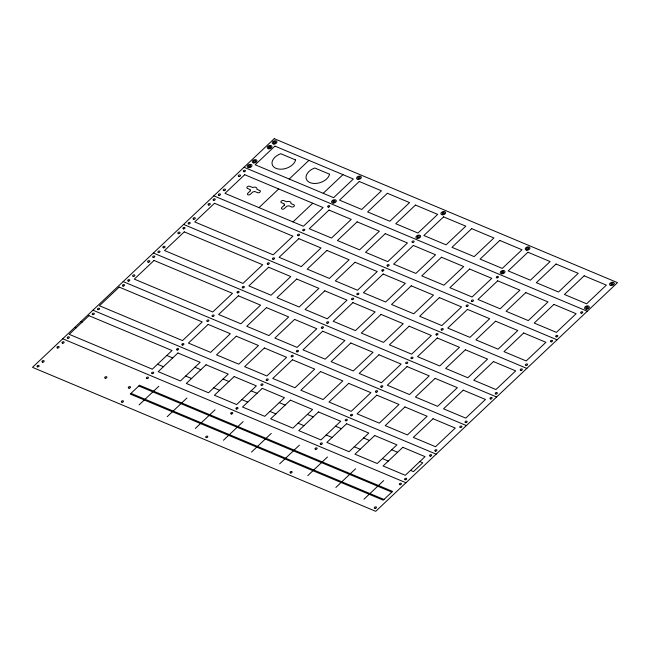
<?xml version="1.0" encoding="UTF-8"?>
<svg xmlns="http://www.w3.org/2000/svg" width="650" height="650" viewBox="0 0 650 650"><rect width="100%" height="100%" fill="white"/><g stroke="black" fill="none" stroke-linecap="round" stroke-linejoin="round"><path stroke-width="0.97" d="M258.984 207.626L278.712 188.971M289.201 179.043L308.937 160.379M293.004 221.894L312.731 203.231M323.221 193.31L342.948 174.647M139.084 404.901L158.819 386.238M167.196 416.691L186.924 398.027M195.309 428.48L215.036 409.817M223.421 440.269L243.149 421.614M251.534 452.067L271.261 433.404M279.646 463.856L299.374 445.193M307.759 475.646L327.486 456.983M335.863 487.435L355.599 468.772M363.976 499.224L383.703 480.569M244.043 167.261L587.283 311.228M213.818 195.845L557.058 339.812M183.601 224.429L526.841 368.396M153.384 253.012L496.616 396.988M123.159 281.604L466.399 425.571M92.942 310.188L436.183 454.155M166.806 355.461L172.713 357.931M194.919 367.25L200.826 369.72M223.031 379.039L228.938 381.517M251.144 390.829L257.051 393.307M279.256 402.618L285.155 405.096M307.369 414.408L313.267 416.886M335.473 426.205L341.38 428.675M363.586 437.994L369.493 440.473M391.698 449.784L397.605 452.262M419.811 461.573L422.76 462.816L413.473 471.599L410.516 470.364M80.828 321.644L82.095 322.173M74.831 327.316L76.099 327.844M157.519 364.244L163.418 366.722M185.632 376.033L191.531 378.511M213.736 387.831L219.643 390.301M241.849 399.62L247.756 402.098M269.961 411.409L275.868 413.887M298.074 423.199L303.981 425.677M326.186 434.988L332.093 437.466M354.299 446.786L360.197 449.256M382.411 458.575L388.31 461.053M62.717 338.772L405.957 482.739M138.791 385.986L391.796 492.107M130.999 393.356L384.004 499.476M274.259 138.678L32.5 367.356L375.741 511.323L617.5 282.644L274.259 138.678M88.961 315.681L69.233 334.336L152.303 369.184L172.031 350.521L88.961 315.681M119.178 287.089L99.45 305.752L182.52 340.6L202.248 321.937L119.178 287.089M154.042 260.455L134.306 279.118L212.737 312.008L232.472 293.353L154.042 260.455M184.259 231.871L164.531 250.534L242.962 283.424L262.689 264.769L184.259 231.871M214.476 203.287L194.748 221.943L273.179 254.841L292.906 236.178L214.476 203.287M244.701 174.704L224.973 193.359L303.396 226.257L323.131 207.594L244.701 174.704M274.918 146.112L255.19 164.775L333.621 197.673L353.348 179.01L274.918 146.112M250.412 190.791L247.861 193.204A1.739 1.113 -17.9 0 0 247.999 194.797A1.739 1.113 -17.9 0 0 250.388 194.261L252.939 191.856A3.486 2.226 -17.9 0 0 254.686 191.466L257.554 192.668A1.739 1.113 -17.9 0 0 259.943 192.132A1.739 1.113 -17.9 0 0 259.805 190.539L256.937 189.337A3.486 2.226 -17.9 0 0 252.557 187.501L249.681 186.298A1.739 1.113 -17.9 0 0 247.293 186.826A1.739 1.113 -17.9 0 0 247.439 188.419L250.307 189.621A3.486 2.226 -17.9 0 0 250.412 190.791M284.424 205.059L281.873 207.472A1.739 1.113 -17.9 0 0 282.019 209.064A1.739 1.113 -17.9 0 0 284.408 208.528L286.959 206.123A3.486 2.226 -17.9 0 0 288.706 205.733L291.574 206.936A1.739 1.113 -17.9 0 0 293.963 206.399A1.739 1.113 -17.9 0 0 293.824 204.807L290.948 203.604A3.486 2.226 -17.9 0 0 286.569 201.768L283.701 200.566A1.739 1.113 -17.9 0 0 281.312 201.094A1.739 1.113 -17.9 0 0 281.45 202.686L284.318 203.889A3.486 2.226 -17.9 0 0 284.424 205.059M139.539 385.279L130.252 394.071L383.248 500.183L392.543 491.4L139.539 385.279M177.929 352.999L158.202 371.654L180.407 380.973L200.143 362.31L177.929 352.999M208.154 324.415L188.427 343.07L210.632 352.389L230.36 333.726L208.154 324.415M238.371 295.823L218.644 314.486L240.849 323.806L260.577 305.142L238.371 295.823M268.596 267.239L248.861 285.902L271.074 295.222L290.802 276.559L268.596 267.239M298.813 238.656L279.086 257.319L301.291 266.63L321.019 247.975L298.813 238.656M329.03 210.072L309.303 228.735L331.508 238.046L351.244 219.391L329.03 210.072M359.255 181.488L339.519 200.151L361.733 209.463L381.461 190.799L359.255 181.488M206.042 364.788L186.314 383.451L208.52 392.762L228.248 374.099L206.042 364.788M236.267 336.204L216.531 354.868L238.745 364.179L258.473 345.516L236.267 336.204M266.484 307.621L246.756 326.276L268.962 335.595L288.689 316.932L266.484 307.621M296.701 279.037L276.973 297.692L299.179 307.011L318.914 288.348L296.701 279.037M326.926 250.445L307.198 269.108L329.404 278.428L349.131 259.764L326.926 250.445M357.142 221.861L337.415 240.524L359.621 249.844L379.348 231.181L357.142 221.861M387.368 193.278L367.632 211.941L389.846 221.252L409.573 202.597L387.368 193.278M234.154 376.577L214.427 395.241L236.632 404.552L256.36 385.889L234.154 376.577M264.379 347.994L244.644 366.657L266.849 375.968L286.585 357.305L264.379 347.994M294.596 319.41L274.869 338.073L297.074 347.384L316.802 328.721L294.596 319.41M324.813 290.826L305.086 309.489L327.291 318.801L347.027 300.137L324.813 290.826M355.038 262.243L335.303 280.898L357.516 290.217L377.244 271.554L355.038 262.243M385.255 233.659L365.527 252.314L387.733 261.633L407.461 242.97L385.255 233.659M415.472 205.067L395.744 223.73L417.95 233.049L437.686 214.386L415.472 205.067M262.267 388.367L242.539 407.03L264.745 416.341L284.473 397.686L262.267 388.367M292.484 359.783L272.756 378.446L294.962 387.757L314.697 369.102L292.484 359.783M322.709 331.199L302.973 349.863L325.187 359.174L344.914 340.511L322.709 331.199M352.926 302.616L333.198 321.279L355.404 330.59L375.131 311.927L352.926 302.616M383.151 274.032L363.415 292.695L385.621 302.006L405.356 283.343L383.151 274.032M413.368 245.448L393.64 264.111L415.846 273.423L435.573 254.759L413.368 245.448M443.584 216.864L423.857 235.519L446.062 244.839L465.798 226.176L443.584 216.864M290.379 400.156L270.652 418.819L292.858 428.139L312.585 409.476L290.379 400.156M320.596 371.572L300.869 390.236L323.074 399.555L342.802 380.892L320.596 371.572M350.821 342.989L331.086 361.652L353.299 370.963L373.027 352.308L350.821 342.989M381.038 314.405L361.311 333.068L383.516 342.379L403.244 323.724L381.038 314.405M411.255 285.821L391.527 304.484L413.733 313.796L433.469 295.132L411.255 285.821M441.48 257.238L421.753 275.901L443.958 285.212L463.686 266.549L441.48 257.238M471.697 228.654L451.969 247.317L474.175 256.628L493.902 237.965L471.697 228.654M318.492 411.954L298.756 430.609L320.97 439.928L340.697 421.265L318.492 411.954M348.709 383.37L328.981 402.025L351.187 411.344L370.914 392.681L348.709 383.37M378.926 354.778L359.198 373.441L381.404 382.761L401.139 364.098L378.926 354.778M409.151 326.194L389.423 344.858L411.629 354.177L431.356 335.514L409.151 326.194M439.368 297.611L419.64 316.274L441.846 325.585L461.573 306.93L439.368 297.611M469.593 269.027L449.857 287.69L472.071 297.001L491.798 278.346L469.593 269.027M499.809 240.443L480.082 259.106L502.288 268.418L522.015 249.754L499.809 240.443M346.604 423.743L326.869 442.406L349.074 451.718L368.81 433.054L346.604 423.743M376.821 395.159L357.094 413.822L379.299 423.134L399.027 404.471L376.821 395.159M407.038 366.576L387.311 385.231L409.516 394.55L429.252 375.887L407.038 366.576M437.263 337.992L417.527 356.647L439.741 365.966L459.469 347.303L437.263 337.992M467.48 309.4L447.753 328.063L469.958 337.382L489.686 318.719L467.48 309.4M497.697 280.816L477.969 299.479L500.175 308.799L519.911 290.136L497.697 280.816M527.922 252.232L508.194 270.896L530.4 280.207L550.128 261.552L527.922 252.232M374.709 435.532L354.981 454.196L377.187 463.507L396.923 444.844L374.709 435.532M404.934 406.949L385.206 425.612L407.412 434.923L427.139 416.26L404.934 406.949M435.151 378.365L415.423 397.028L437.629 406.339L457.356 387.676L435.151 378.365M465.376 349.781L445.64 368.444L467.854 377.756L487.581 359.092L465.376 349.781M495.593 321.197L475.865 339.852L498.071 349.172L517.798 330.509L495.593 321.197M525.809 292.614L506.082 311.269L528.288 320.588L548.023 301.925L525.809 292.614M556.034 264.022L536.299 282.685L558.512 292.004L578.24 273.341L556.034 264.022M402.821 447.322L383.094 465.985L405.299 475.296L425.027 456.641L402.821 447.322M433.046 418.738L413.311 437.401L435.524 446.712L455.252 428.058L433.046 418.738M463.263 390.154L443.536 408.817L465.741 418.129L485.469 399.466L463.263 390.154M493.48 361.571L473.753 380.234L495.958 389.545L515.694 370.882L493.48 361.571M523.705 332.987L503.977 351.65L526.183 360.961L545.911 342.298L523.705 332.987M553.922 304.403L534.194 323.066L556.4 332.377L576.128 313.714L553.922 304.403M584.147 275.819L564.411 294.474L586.625 303.794L606.352 285.131L584.147 275.819M295.555 159.941L280.727 153.717A12.188 7.8 -17.9 0 0 272.09 164.068A12.188 7.8 -17.9 0 0 283.725 168.951A12.188 7.8 -17.9 0 0 295.555 159.941M329.574 174.208L314.746 167.984A12.188 7.8 -17.9 0 0 306.109 178.336A12.188 7.8 -17.9 0 0 317.736 183.219A12.188 7.8 -17.9 0 0 329.574 174.208M177.263 350.025A1.105 0.707 -17.9 0 0 178.653 348.936A1.105 0.707 -17.9 0 0 176.889 348.863A1.105 0.707 -17.9 0 0 177.263 350.025M152.287 373.652A1.105 0.707 -17.9 0 0 153.676 372.564A1.105 0.707 -17.9 0 0 151.921 372.483A1.105 0.707 -17.9 0 0 152.287 373.652M345.93 420.777A1.105 0.707 -17.9 0 0 347.319 419.689A1.105 0.707 -17.9 0 0 345.556 419.608A1.105 0.707 -17.9 0 0 345.93 420.777M320.954 444.397A1.105 0.707 -17.9 0 0 322.343 443.308A1.105 0.707 -17.9 0 0 320.588 443.235A1.105 0.707 -17.9 0 0 320.954 444.397M261.601 385.401A1.105 0.707 -17.9 0 0 262.99 384.312A1.105 0.707 -17.9 0 0 261.227 384.239A1.105 0.707 -17.9 0 0 261.601 385.401M236.624 409.021A1.105 0.707 -17.9 0 0 238.014 407.932A1.105 0.707 -17.9 0 0 236.251 407.859A1.105 0.707 -17.9 0 0 236.624 409.021M92.934 314.657A1.105 0.707 -17.9 0 0 94.323 313.568A1.105 0.707 -17.9 0 0 92.56 313.487A1.105 0.707 -17.9 0 0 92.934 314.657M67.957 338.276A1.105 0.707 -17.9 0 0 69.347 337.188A1.105 0.707 -17.9 0 0 67.584 337.114A1.105 0.707 -17.9 0 0 67.957 338.276M430.267 456.146A1.105 0.707 -17.9 0 0 431.657 455.057A1.105 0.707 -17.9 0 0 429.894 454.984A1.105 0.707 -17.9 0 0 430.267 456.146M405.291 479.773A1.105 0.707 -17.9 0 0 406.681 478.684A1.105 0.707 -17.9 0 0 404.918 478.603A1.105 0.707 -17.9 0 0 405.291 479.773M435.508 451.189A1.105 0.707 -17.9 0 0 436.898 450.101A1.105 0.707 -17.9 0 0 435.142 450.019A1.105 0.707 -17.9 0 0 435.508 451.189M460.484 427.562A1.105 0.707 -17.9 0 0 461.874 426.473A1.105 0.707 -17.9 0 0 460.111 426.4A1.105 0.707 -17.9 0 0 460.484 427.562M98.174 309.692A1.105 0.707 -17.9 0 0 99.564 308.604A1.105 0.707 -17.9 0 0 97.801 308.531A1.105 0.707 -17.9 0 0 98.174 309.692M123.151 286.073A1.105 0.707 -17.9 0 0 124.54 284.984A1.105 0.707 -17.9 0 0 122.777 284.903A1.105 0.707 -17.9 0 0 123.151 286.073M266.841 380.437A1.105 0.707 -17.9 0 0 268.231 379.348A1.105 0.707 -17.9 0 0 266.467 379.275A1.105 0.707 -17.9 0 0 266.841 380.437M291.817 356.817A1.105 0.707 -17.9 0 0 293.207 355.729A1.105 0.707 -17.9 0 0 291.444 355.656A1.105 0.707 -17.9 0 0 291.817 356.817M351.179 415.813A1.105 0.707 -17.9 0 0 352.568 414.724A1.105 0.707 -17.9 0 0 350.805 414.651A1.105 0.707 -17.9 0 0 351.179 415.813M376.155 392.186A1.105 0.707 -17.9 0 0 377.544 391.097A1.105 0.707 -17.9 0 0 375.781 391.024A1.105 0.707 -17.9 0 0 376.155 392.186M182.512 345.069A1.105 0.707 -17.9 0 0 183.901 343.98A1.105 0.707 -17.9 0 0 182.138 343.899A1.105 0.707 -17.9 0 0 182.512 345.069M207.488 321.441A1.105 0.707 -17.9 0 0 208.877 320.352A1.105 0.707 -17.9 0 0 207.114 320.279A1.105 0.707 -17.9 0 0 207.488 321.441M163.589 247.837A1.162 0.739 -17.9 0 0 165.051 246.691A1.162 0.739 -17.9 0 0 163.199 246.61A1.162 0.739 -17.9 0 0 163.589 247.837M178.579 233.667A1.162 0.739 -17.9 0 0 180.042 232.521A1.162 0.739 -17.9 0 0 178.189 232.44A1.162 0.739 -17.9 0 0 178.579 233.667M267.922 264.274A1.105 0.707 -17.9 0 0 269.311 263.185A1.105 0.707 -17.9 0 0 267.556 263.112A1.105 0.707 -17.9 0 0 267.922 264.274M242.954 287.901A1.105 0.707 -17.9 0 0 244.335 286.812A1.105 0.707 -17.9 0 0 242.58 286.731A1.105 0.707 -17.9 0 0 242.954 287.901M436.589 335.018A1.105 0.707 -17.9 0 0 437.978 333.929A1.105 0.707 -17.9 0 0 436.223 333.856A1.105 0.707 -17.9 0 0 436.589 335.018M411.621 358.646A1.105 0.707 -17.9 0 0 413.01 357.557A1.105 0.707 -17.9 0 0 411.247 357.476A1.105 0.707 -17.9 0 0 411.621 358.646M352.259 299.65A1.105 0.707 -17.9 0 0 353.649 298.561A1.105 0.707 -17.9 0 0 351.886 298.48A1.105 0.707 -17.9 0 0 352.259 299.65M327.283 323.269A1.105 0.707 -17.9 0 0 328.673 322.181A1.105 0.707 -17.9 0 0 326.909 322.108A1.105 0.707 -17.9 0 0 327.283 323.269M183.593 228.898A1.105 0.707 -17.9 0 0 184.982 227.809A1.105 0.707 -17.9 0 0 183.219 227.736A1.105 0.707 -17.9 0 0 183.593 228.898M158.616 252.525A1.105 0.707 -17.9 0 0 160.006 251.436A1.105 0.707 -17.9 0 0 158.243 251.363A1.105 0.707 -17.9 0 0 158.616 252.525M520.926 370.394A1.105 0.707 -17.9 0 0 522.316 369.306A1.105 0.707 -17.9 0 0 520.553 369.233A1.105 0.707 -17.9 0 0 520.926 370.394M495.95 394.014A1.105 0.707 -17.9 0 0 497.339 392.925A1.105 0.707 -17.9 0 0 495.576 392.852A1.105 0.707 -17.9 0 0 495.95 394.014M556.392 336.846A1.105 0.707 -17.9 0 0 557.781 335.757A1.105 0.707 -17.9 0 0 556.018 335.684A1.105 0.707 -17.9 0 0 556.392 336.846M581.368 313.227A1.105 0.707 -17.9 0 0 582.758 312.138A1.105 0.707 -17.9 0 0 580.994 312.057A1.105 0.707 -17.9 0 0 581.368 313.227M219.058 195.357A1.105 0.707 -17.9 0 0 220.447 194.269A1.105 0.707 -17.9 0 0 218.684 194.188A1.105 0.707 -17.9 0 0 219.058 195.357M244.034 171.73A1.105 0.707 -17.9 0 0 245.416 170.641A1.105 0.707 -17.9 0 0 243.661 170.568A1.105 0.707 -17.9 0 0 244.034 171.73M387.725 266.102A1.105 0.707 -17.9 0 0 389.114 265.013A1.105 0.707 -17.9 0 0 387.351 264.94A1.105 0.707 -17.9 0 0 387.725 266.102M412.701 242.474A1.105 0.707 -17.9 0 0 414.091 241.386A1.105 0.707 -17.9 0 0 412.327 241.312A1.105 0.707 -17.9 0 0 412.701 242.474M472.054 301.478A1.105 0.707 -17.9 0 0 473.444 300.389A1.105 0.707 -17.9 0 0 471.689 300.308A1.105 0.707 -17.9 0 0 472.054 301.478M497.031 277.851A1.105 0.707 -17.9 0 0 498.42 276.762A1.105 0.707 -17.9 0 0 496.657 276.689A1.105 0.707 -17.9 0 0 497.031 277.851M303.387 230.726A1.105 0.707 -17.9 0 0 304.777 229.637A1.105 0.707 -17.9 0 0 303.014 229.564A1.105 0.707 -17.9 0 0 303.387 230.726M328.364 207.106A1.105 0.707 -17.9 0 0 329.753 206.018A1.105 0.707 -17.9 0 0 327.99 205.944A1.105 0.707 -17.9 0 0 328.364 207.106M239.021 176.499A1.162 0.739 -17.9 0 0 240.484 175.346A1.162 0.739 -17.9 0 0 238.623 175.273A1.162 0.739 -17.9 0 0 239.021 176.499M224.031 190.669A1.162 0.739 -17.9 0 0 225.493 189.524A1.162 0.739 -17.9 0 0 223.641 189.442A1.162 0.739 -17.9 0 0 224.031 190.669M586.202 309.173A2.438 1.56 -17.9 0 0 589.274 306.767A2.438 1.56 -17.9 0 0 585.382 306.597A2.438 1.56 -17.9 0 0 586.202 309.173M611.179 285.553A2.438 1.56 -17.9 0 0 614.25 283.14A2.438 1.56 -17.9 0 0 610.35 282.977A2.438 1.56 -17.9 0 0 611.179 285.553M501.865 273.796A2.438 1.56 -17.9 0 0 504.936 271.391A2.438 1.56 -17.9 0 0 501.044 271.221A2.438 1.56 -17.9 0 0 501.865 273.796M526.841 250.177A2.438 1.56 -17.9 0 0 529.913 247.772A2.438 1.56 -17.9 0 0 526.021 247.601A2.438 1.56 -17.9 0 0 526.841 250.177M442.512 214.801A2.438 1.56 -17.9 0 0 445.575 212.396A2.438 1.56 -17.9 0 0 441.683 212.225A2.438 1.56 -17.9 0 0 442.512 214.801M417.536 238.428A2.438 1.56 -17.9 0 0 420.607 236.023A2.438 1.56 -17.9 0 0 416.707 235.852A2.438 1.56 -17.9 0 0 417.536 238.428M333.198 203.052A2.438 1.56 -17.9 0 0 336.269 200.647A2.438 1.56 -17.9 0 0 332.377 200.476A2.438 1.56 -17.9 0 0 333.198 203.052M358.174 179.433A2.438 1.56 -17.9 0 0 361.246 177.019A2.438 1.56 -17.9 0 0 357.354 176.857A2.438 1.56 -17.9 0 0 358.174 179.433M253.857 162.955A2.438 1.56 -17.9 0 0 256.929 160.55A2.438 1.56 -17.9 0 0 253.037 160.379A2.438 1.56 -17.9 0 0 253.857 162.955M268.848 148.785A2.438 1.56 -17.9 0 0 271.919 146.372A2.438 1.56 -17.9 0 0 268.027 146.209A2.438 1.56 -17.9 0 0 268.848 148.785M273.837 144.056A2.438 1.56 -17.9 0 0 276.908 141.651A2.438 1.56 -17.9 0 0 273.016 141.481A2.438 1.56 -17.9 0 0 273.837 144.056M248.869 167.684A2.438 1.56 -17.9 0 0 251.94 165.271A2.438 1.56 -17.9 0 0 248.04 165.108A2.438 1.56 -17.9 0 0 248.869 167.684M254.256 162.086A1.162 0.739 -17.9 0 0 255.718 160.94A1.162 0.739 -17.9 0 0 253.857 160.859A1.162 0.739 -17.9 0 0 254.256 162.086M269.238 147.907A1.162 0.739 -17.9 0 0 270.701 146.762A1.162 0.739 -17.9 0 0 268.848 146.689A1.162 0.739 -17.9 0 0 269.238 147.907M358.581 178.523A1.105 0.707 -17.9 0 0 359.97 177.434A1.105 0.707 -17.9 0 0 358.215 177.352A1.105 0.707 -17.9 0 0 358.581 178.523M333.613 202.142A1.105 0.707 -17.9 0 0 335.002 201.053A1.105 0.707 -17.9 0 0 333.239 200.98A1.105 0.707 -17.9 0 0 333.613 202.142M527.256 249.267A1.105 0.707 -17.9 0 0 528.645 248.178A1.105 0.707 -17.9 0 0 526.882 248.105A1.105 0.707 -17.9 0 0 527.256 249.267M502.279 272.886A1.105 0.707 -17.9 0 0 503.669 271.798A1.105 0.707 -17.9 0 0 501.906 271.724A1.105 0.707 -17.9 0 0 502.279 272.886M442.918 213.891A1.105 0.707 -17.9 0 0 444.308 212.802A1.105 0.707 -17.9 0 0 442.544 212.729A1.105 0.707 -17.9 0 0 442.918 213.891M417.942 237.518A1.105 0.707 -17.9 0 0 419.331 236.429A1.105 0.707 -17.9 0 0 417.568 236.348A1.105 0.707 -17.9 0 0 417.942 237.518M274.251 143.146A1.105 0.707 -17.9 0 0 275.641 142.058A1.105 0.707 -17.9 0 0 273.877 141.984A1.105 0.707 -17.9 0 0 274.251 143.146M249.275 166.774A1.105 0.707 -17.9 0 0 250.664 165.685A1.105 0.707 -17.9 0 0 248.901 165.604A1.105 0.707 -17.9 0 0 249.275 166.774M611.585 284.643A1.105 0.707 -17.9 0 0 612.974 283.554A1.105 0.707 -17.9 0 0 611.211 283.473A1.105 0.707 -17.9 0 0 611.585 284.643M586.609 308.262A1.105 0.707 -17.9 0 0 587.998 307.174A1.105 0.707 -17.9 0 0 586.243 307.101A1.105 0.707 -17.9 0 0 586.609 308.262M526.175 365.43A1.105 0.707 -17.9 0 0 527.564 364.341A1.105 0.707 -17.9 0 0 525.801 364.268A1.105 0.707 -17.9 0 0 526.175 365.43M551.143 341.811A1.105 0.707 -17.9 0 0 552.533 340.722A1.105 0.707 -17.9 0 0 550.778 340.641A1.105 0.707 -17.9 0 0 551.143 341.811M188.833 223.941A1.105 0.707 -17.9 0 0 190.222 222.852A1.105 0.707 -17.9 0 0 188.468 222.771A1.105 0.707 -17.9 0 0 188.833 223.941M213.809 200.314A1.105 0.707 -17.9 0 0 215.199 199.225A1.105 0.707 -17.9 0 0 213.436 199.152A1.105 0.707 -17.9 0 0 213.809 200.314M357.5 294.686A1.105 0.707 -17.9 0 0 358.889 293.597A1.105 0.707 -17.9 0 0 357.134 293.524A1.105 0.707 -17.9 0 0 357.5 294.686M382.476 271.066A1.105 0.707 -17.9 0 0 383.866 269.977A1.105 0.707 -17.9 0 0 382.102 269.896A1.105 0.707 -17.9 0 0 382.476 271.066M441.837 330.062A1.105 0.707 -17.9 0 0 443.227 328.973A1.105 0.707 -17.9 0 0 441.464 328.892A1.105 0.707 -17.9 0 0 441.837 330.062M466.814 306.434A1.105 0.707 -17.9 0 0 468.203 305.346A1.105 0.707 -17.9 0 0 466.44 305.273A1.105 0.707 -17.9 0 0 466.814 306.434M273.171 259.309A1.105 0.707 -17.9 0 0 274.56 258.221A1.105 0.707 -17.9 0 0 272.797 258.148A1.105 0.707 -17.9 0 0 273.171 259.309M298.147 235.69A1.105 0.707 -17.9 0 0 299.536 234.601A1.105 0.707 -17.9 0 0 297.773 234.528A1.105 0.707 -17.9 0 0 298.147 235.69M208.796 205.083A1.162 0.739 -17.9 0 0 210.259 203.938A1.162 0.739 -17.9 0 0 208.406 203.856A1.162 0.739 -17.9 0 0 208.796 205.083M193.814 219.253A1.162 0.739 -17.9 0 0 195.276 218.107A1.162 0.739 -17.9 0 0 193.424 218.026A1.162 0.739 -17.9 0 0 193.814 219.253M465.733 422.598A1.105 0.707 -17.9 0 0 467.122 421.509A1.105 0.707 -17.9 0 0 465.359 421.436A1.105 0.707 -17.9 0 0 465.733 422.598M490.709 398.978A1.105 0.707 -17.9 0 0 492.099 397.889A1.105 0.707 -17.9 0 0 490.336 397.816A1.105 0.707 -17.9 0 0 490.709 398.978M128.399 281.109A1.105 0.707 -17.9 0 0 129.789 280.02A1.105 0.707 -17.9 0 0 128.026 279.947A1.105 0.707 -17.9 0 0 128.399 281.109M153.368 257.489A1.105 0.707 -17.9 0 0 154.757 256.401A1.105 0.707 -17.9 0 0 153.002 256.319A1.105 0.707 -17.9 0 0 153.368 257.489M297.066 351.853A1.105 0.707 -17.9 0 0 298.456 350.764A1.105 0.707 -17.9 0 0 296.692 350.691A1.105 0.707 -17.9 0 0 297.066 351.853M322.034 328.234A1.105 0.707 -17.9 0 0 323.424 327.145A1.105 0.707 -17.9 0 0 321.669 327.064A1.105 0.707 -17.9 0 0 322.034 328.234M381.396 387.229A1.105 0.707 -17.9 0 0 382.785 386.141A1.105 0.707 -17.9 0 0 381.022 386.059A1.105 0.707 -17.9 0 0 381.396 387.229M406.372 363.602A1.105 0.707 -17.9 0 0 407.761 362.513A1.105 0.707 -17.9 0 0 405.998 362.44A1.105 0.707 -17.9 0 0 406.372 363.602M212.729 316.485A1.105 0.707 -17.9 0 0 214.118 315.396A1.105 0.707 -17.9 0 0 212.355 315.315A1.105 0.707 -17.9 0 0 212.729 316.485M237.705 292.858A1.105 0.707 -17.9 0 0 239.094 291.769A1.105 0.707 -17.9 0 0 237.331 291.696A1.105 0.707 -17.9 0 0 237.705 292.858M148.362 262.251A1.162 0.739 -17.9 0 0 149.817 261.105A1.162 0.739 -17.9 0 0 147.964 261.024A1.162 0.739 -17.9 0 0 148.362 262.251M133.372 276.429A1.162 0.739 -17.9 0 0 134.834 275.275A1.162 0.739 -17.9 0 0 132.982 275.202A1.162 0.739 -17.9 0 0 133.372 276.429M129.058 388.164A1.162 0.739 -17.9 0 0 130.52 387.018A1.162 0.739 -17.9 0 0 128.668 386.937A1.162 0.739 -17.9 0 0 129.058 388.164M105.438 378.259A1.162 0.739 -17.9 0 0 106.901 377.114A1.162 0.739 -17.9 0 0 105.048 377.033A1.162 0.739 -17.9 0 0 105.438 378.259M42.713 362.18A1.162 0.739 -17.9 0 0 44.176 361.034A1.162 0.739 -17.9 0 0 42.323 360.953A1.162 0.739 -17.9 0 0 42.713 362.18M57.696 348.002A1.162 0.739 -17.9 0 0 59.158 346.856A1.162 0.739 -17.9 0 0 57.306 346.775A1.162 0.739 -17.9 0 0 57.696 348.002M147.046 378.609A1.105 0.707 -17.9 0 0 148.436 377.52A1.105 0.707 -17.9 0 0 146.673 377.447A1.105 0.707 -17.9 0 0 147.046 378.609M122.07 402.236A1.105 0.707 -17.9 0 0 123.459 401.148A1.105 0.707 -17.9 0 0 121.696 401.074A1.105 0.707 -17.9 0 0 122.07 402.236M315.713 449.361A1.105 0.707 -17.9 0 0 317.102 448.273A1.105 0.707 -17.9 0 0 315.339 448.191A1.105 0.707 -17.9 0 0 315.713 449.361M290.737 472.981A1.105 0.707 -17.9 0 0 292.126 471.892A1.105 0.707 -17.9 0 0 290.363 471.819A1.105 0.707 -17.9 0 0 290.737 472.981M231.376 413.985A1.105 0.707 -17.9 0 0 232.765 412.896A1.105 0.707 -17.9 0 0 231.01 412.823A1.105 0.707 -17.9 0 0 231.376 413.985M206.407 437.613A1.105 0.707 -17.9 0 0 207.789 436.524A1.105 0.707 -17.9 0 0 206.034 436.442A1.105 0.707 -17.9 0 0 206.407 437.613M62.709 343.241A1.105 0.707 -17.9 0 0 64.098 342.152A1.105 0.707 -17.9 0 0 62.335 342.079A1.105 0.707 -17.9 0 0 62.709 343.241M37.733 366.86A1.105 0.707 -17.9 0 0 39.122 365.771A1.105 0.707 -17.9 0 0 37.367 365.698A1.105 0.707 -17.9 0 0 37.733 366.86M400.043 484.729A1.105 0.707 -17.9 0 0 401.432 483.641A1.105 0.707 -17.9 0 0 399.677 483.567A1.105 0.707 -17.9 0 0 400.043 484.729M375.074 508.357A1.105 0.707 -17.9 0 0 376.464 507.268A1.105 0.707 -17.9 0 0 374.701 507.187A1.105 0.707 -17.9 0 0 375.074 508.357"/></g></svg>
